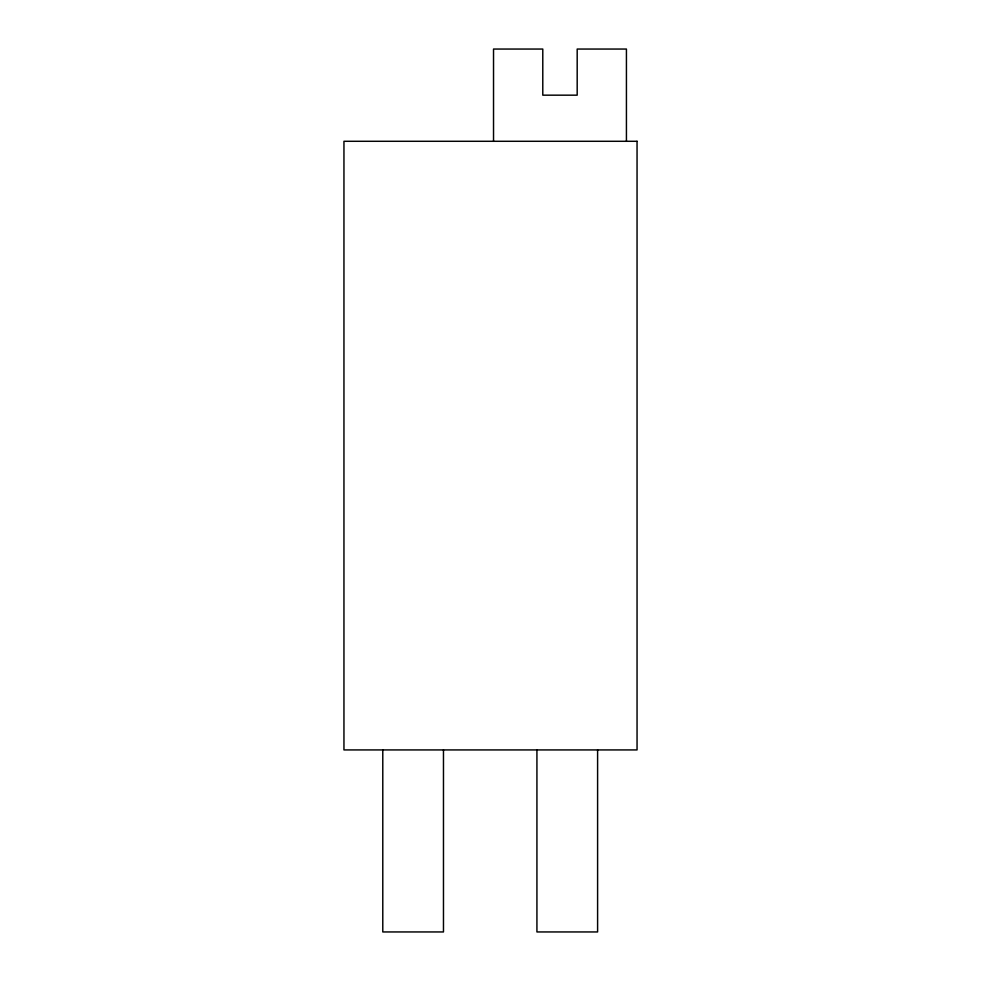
<?xml version="1.0" encoding="UTF-8"?>
<svg xmlns="http://www.w3.org/2000/svg" width="981" height="981" viewBox="0 0 981 981"><rect width="100%" height="100%" fill="white"/><g stroke="black" fill="none" stroke-linecap="round" stroke-linejoin="round"><path stroke-width="1.47" d="M626.43 141.289L626.43 49.05L577.184 49.05L577.184 95.169L542.787 95.169L542.787 49.05L493.529 49.05L493.529 141.289M597.601 749.925L597.601 931.95L536.926 931.95L536.926 749.925M443.473 749.925L443.473 931.95L382.786 931.95L382.786 749.925M637.049 141.289L343.951 141.289L343.951 749.925L637.049 749.925L637.049 141.289"/></g></svg>
